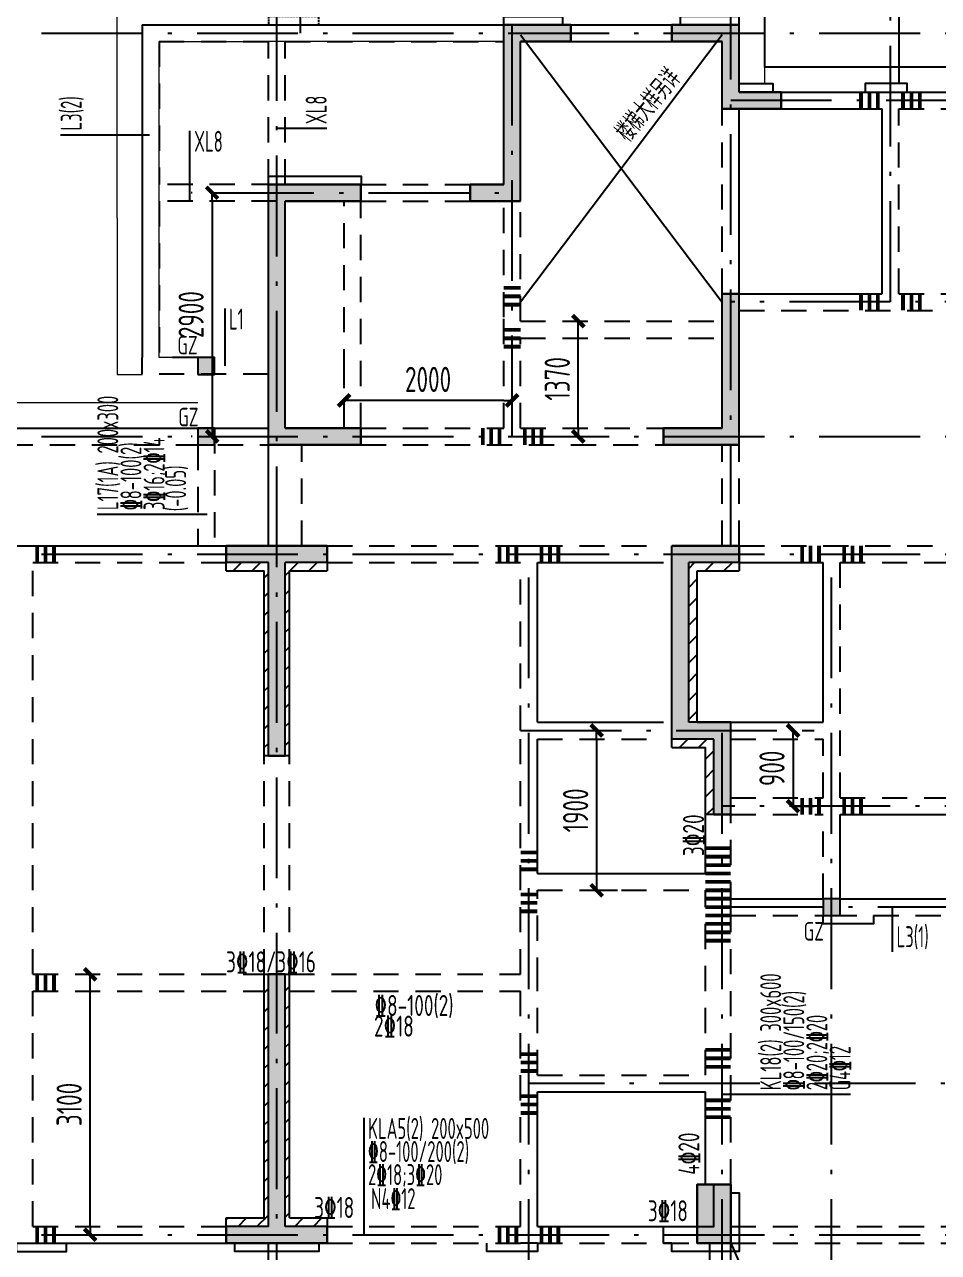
# Model space of a CAD drawing. Extents: x 580289 to 1106878, y -144605 to 78052.
# Drawn here: x 797212 to 808083, y -28484 to -13871 of the extents above; entities that cross this region are included whole.
import ezdxf

# ---------------------------------------------------------------- set-up
doc = ezdxf.new("R2010")
doc.units = 0
doc.header["$LTSCALE"] = 100
for name, pattern in [('2', [18.5, 12, -3, 0.5, -3]), ('3', [5, 3, -2]), ('DASH', [0.35, 0.25, -0.1])]:
    doc.linetypes.add(name, pattern=pattern)
doc.layers.get('0').update_dxf_attribs({"linetype": 'CONTINUOUS'})
doc.layers.get('Defpoints').update_dxf_attribs({"linetype": 'CONTINUOUS'})
for name, color, linetype in [('COLU', 7, 'CONTINUOUS'), ('DIM', 3, 'CONTINUOUS'), ('HATCH', 254, 'CONTINUOUS'), ('k开洞', 255, 'CONTINUOUS'), ('WINDOW', 4, 'CONTINUOUS'), ('xj', 6, 'CONTINUOUS'), ('垂直标注', 2, 'CONTINUOUS'), ('构造柱', 7, 'CONTINUOUS'), ('梁', 4, 'CONTINUOUS'), ('梁原位标注', 7, 'CONTINUOUS'), ('梁虚线', 134, '3'), ('次梁箍筋', 1, 'CONTINUOUS'), ('水平标注', 2, 'CONTINUOUS'), ('网格', 253, '2'), ('零厚板', 7, 'CONTINUOUS')]:
    doc.layers.add(name, color=color, linetype=linetype)
doc.layers.add('建筑看线', color=75, linetype='CONTINUOUS', lineweight=15)
doc.styles.get("Standard").update_dxf_attribs({"font": 'tssdeng.shx', "width": 0.7, "bigfont": 'tssdchn.shx'})
doc.styles.add('TSSD_Dimension', font='Tssdeng.shx', dxfattribs={"width": 0.7, "bigfont": 'tssdchn.shx'})
doc.dimstyles.new('TSSD_100_100$0', dxfattribs={"dimtxt": 300, "dimasz": 100, "dimexe": 250, "dimexo": 250, "dimgap": 100, "dimtad": 1, "dimdec": 0, "dimzin": 0, "dimdsep": 46, "dimtxsty": 'TSSD_Dimension', "dimblk": '_TSDBK', "dimblk1": '_TSDBK', "dimblk2": '_TSDBK', "dimsah": 1, "dimcen": 0, "dimclrt": 7, "dimadec": 0, "dimazin": 0, "dimtfac": 1, "dimtdec": 0, "dimtix": 1, "dimtmove": 2, "dimatfit": 3, "dimldrblk": '_TSDBK', "dimfxl": 1, "dimtolj": 1, "dimtzin": 0, "dimarcsym": 0})

# ---------------------------------------------------------------- blocks, each defined once
blk = doc.blocks.new('_TSDBK')
blk.add_line((-1, 0), (0, 0))
at = {"const_width": 0.5}
blk.add_lwpolyline([(-0.7, -0.7), (0.7, 0.7)], dxfattribs=at)
blk = doc.blocks.new('*D1408')
at = {"layer": 'Defpoints', "color": 0}
for p in [(806269, -22273), (806157, -23173), (806353, -23173)]:
    blk.add_point(p, dxfattribs=at)
at = {"layer": 'DIM', "color": 0, "lineweight": -2}
for p, q in [((806519, -22273), (806603, -22273)), ((806353, -22373), (806353, -23073)), ((806407, -23173), (806603, -23173))]:
    blk.add_line(p, q, dxfattribs=at)
at = {"layer": 'DIM', "color": 0, "lineweight": -2, "xscale": 100, "yscale": 100, "zscale": 100}
for p, rotation in [((806353, -22273), 90), ((806353, -23173), 270)]:
    blk.add_blockref('_TSDBK', p, dxfattribs=dict(at, rotation=rotation))
at = {"layer": 'DIM', "color": 7, "insert": (806103, -22723), "char_height": 300, "attachment_point": 5, "rotation": 90, "style": 'TSSD_Dimension'}
blk.add_mtext('\\A1;900', dxfattribs=at)
blk = doc.blocks.new('*D1409')
at = {"layer": 'Defpoints', "color": 0}
for p in [(799454, -15873), (799443, -18772), (799454, -18772)]:
    blk.add_point(p, dxfattribs=at)
at = {"layer": 'DIM', "color": 0, "lineweight": -2}
for p, q in [((799204, -15873), (799193, -15873)), ((799443, -15973), (799443, -18672)), ((799204, -18772), (799193, -18772))]:
    blk.add_line(p, q, dxfattribs=at)
at = {"layer": 'DIM', "color": 0, "lineweight": -2, "xscale": 100, "yscale": 100, "zscale": 100}
for p, rotation in [((799443, -15873), 90), ((799443, -18772), 270)]:
    blk.add_blockref('_TSDBK', p, dxfattribs=dict(at, rotation=rotation))
at = {"layer": 'DIM', "color": 7, "insert": (799193, -17323), "char_height": 300, "attachment_point": 5, "rotation": 90, "style": 'TSSD_Dimension'}
blk.add_mtext('\\A1;2900', dxfattribs=at)
blk = doc.blocks.new('*D1414')
at = {"layer": 'Defpoints', "color": 0}
for p in [(803799, -17402), (803799, -17402), (803799, -18772)]:
    blk.add_point(p, dxfattribs=at)
at = {"layer": 'DIM', "color": 0, "lineweight": -2}
blk.add_line((803799, -18672), (803799, -17502), dxfattribs=at)
at = {"layer": 'DIM', "color": 0, "lineweight": -2, "xscale": 100, "yscale": 100, "zscale": 100}
for p, rotation in [((803799, -17402), 90), ((803799, -18772), 270)]:
    blk.add_blockref('_TSDBK', p, dxfattribs=dict(at, rotation=rotation))
at = {"layer": 'DIM', "color": 7, "insert": (803549, -18087), "char_height": 300, "attachment_point": 5, "rotation": 90, "style": 'TSSD_Dimension'}
blk.add_mtext('\\A1;1370', dxfattribs=at)
blk = doc.blocks.new('*D1421')
at = {"layer": 'Defpoints', "color": 0}
for p in [(803845, -22273), (803845, -24174), (804017, -24174)]:
    blk.add_point(p, dxfattribs=at)
at = {"layer": 'DIM', "color": 0, "lineweight": -2}
for p, q in [((804095, -22273), (804267, -22273)), ((804017, -22373), (804017, -24074)), ((804095, -24174), (804267, -24174))]:
    blk.add_line(p, q, dxfattribs=at)
at = {"layer": 'DIM', "color": 0, "lineweight": -2, "xscale": 100, "yscale": 100, "zscale": 100}
for p, rotation in [((804017, -22273), 90), ((804017, -24174), 270)]:
    blk.add_blockref('_TSDBK', p, dxfattribs=dict(at, rotation=rotation))
at = {"layer": 'DIM', "color": 7, "insert": (803767, -23223), "char_height": 300, "attachment_point": 5, "rotation": 90, "style": 'TSSD_Dimension'}
blk.add_mtext('\\A1;1900', dxfattribs=at)
blk = doc.blocks.new('*D1422')
at = {"layer": 'Defpoints', "color": 0}
for p in [(797992, -25174), (797992, -25174), (797992, -28273)]:
    blk.add_point(p, dxfattribs=at)
at = {"layer": 'DIM', "color": 0, "lineweight": -2}
blk.add_line((797992, -28173), (797992, -25274), dxfattribs=at)
at = {"layer": 'DIM', "color": 0, "lineweight": -2, "xscale": 100, "yscale": 100, "zscale": 100}
for p, rotation in [((797992, -25174), 90), ((797992, -28273), 270)]:
    blk.add_blockref('_TSDBK', p, dxfattribs=dict(at, rotation=rotation))
at = {"layer": 'DIM', "color": 7, "insert": (797742, -26723), "char_height": 300, "attachment_point": 5, "rotation": 90, "style": 'TSSD_Dimension'}
blk.add_mtext('\\A1;3100', dxfattribs=at)
blk = doc.blocks.new('*D1426')
at = {"layer": 'Defpoints', "color": 0}
for p in [(801012, -18344), (801012, -18447), (803012, -18447)]:
    blk.add_point(p, dxfattribs=at)
at = {"layer": 'DIM', "color": 0, "lineweight": -2}
for p, q in [((801012, -18197), (801012, -18094)), ((803012, -18197), (803012, -18094)), ((802912, -18344), (801112, -18344))]:
    blk.add_line(p, q, dxfattribs=at)
at = {"layer": 'DIM', "color": 0, "lineweight": -2, "xscale": 100, "yscale": 100, "zscale": 100, "rotation": 180}
blk.add_blockref('_TSDBK', (801012, -18344), dxfattribs=at)
at = {"layer": 'DIM', "color": 0, "lineweight": -2, "xscale": 100, "yscale": 100, "zscale": 100}
blk.add_blockref('_TSDBK', (803012, -18344), dxfattribs=at)
at = {"layer": 'DIM', "color": 7, "insert": (802012, -18094), "char_height": 300, "attachment_point": 5, "style": 'TSSD_Dimension'}
blk.add_mtext('\\A1;2000', dxfattribs=at)

msp = doc.modelspace()

# ---------------------------------------------------------------- hatches: boundary and pattern name
at = {"layer": 'COLU'}
h = msp.add_hatch(dxfattribs=at)
h.set_pattern_fill('ANSI31', color=256, scale=50, style=0)
h.set_pattern_definition([(45, (468435.66, 91767.74), (-112.2532, 112.2532), [])])
h.paths.add_polyline_path([(808211.9, -14874), (808211.9, -14974), (809611.9, -14974), (809611.9, -15574), (809711.9, -15574), (809711.9, -14874)])
h.paths.add_polyline_path([(809711.9, -20074), (810311.9, -20074), (810311.9, -19374), (810211.9, -19374), (810211.9, -19974), (809611.9, -19974), (809611.9, -22974), (809011.9, -22974), (809011.9, -23074), (809711.9, -23074)])
h.paths.add_polyline_path([(805111.9, -22174), (805211.9, -22174), (805211.9, -20374), (805711.9, -20374), (805711.9, -20274), (805111.9, -20274)])
h.paths.add_polyline_path([(805311.9, -22474), (805311.9, -23274), (805411.9, -23274), (805411.9, -22374), (804911.9, -22374), (804911.9, -22474)])
h.paths.add_polyline_path([(809911.9, -28374), (809911.9, -27774), (809311.9, -27774), (809311.9, -28374)])
h.paths.add_polyline_path([(809311.9, -34374), (809311.9, -34974), (809911.9, -34974), (809911.9, -34374)])
h.paths.add_polyline_path([(805211.9, -34974), (805811.9, -34974), (805811.9, -34374), (805211.9, -34374)])
h.paths.add_polyline_path([(800111.9, -34374), (800111.9, -34974), (800711.9, -34974), (800711.9, -34374)])
h.paths.add_polyline_path([(800111.9, -25174), (800061.9, -25174), (800061.9, -28074), (799611.3, -28074), (799611.3, -28174), (800111.9, -28174)])
h.paths.add_polyline_path([(800361.9, -28074), (800361.9, -25174), (800311.9, -25174), (800311.9, -28174), (800811.9, -28174), (800811.9, -28074)])
h.paths.add_polyline_path([(795561.9, -28074), (795561.9, -25174), (795511.9, -25174), (795511.9, -28174), (795911.9, -28174), (795911.9, -28074)])
h.paths.add_polyline_path([(794911.9, -28074), (794911.9, -28174), (795311.9, -28174), (795311.9, -25174), (795261.9, -25174), (795261.9, -28074)])
h.paths.add_polyline_path([(790511.9, -25174), (790461.9, -25174), (790461.9, -28074), (790011.9, -28074), (790011.9, -28174), (790511.9, -28174)])
h.paths.add_polyline_path([(791211.9, -28174), (791211.9, -28074), (790761.9, -28074), (790761.9, -25174), (790711.9, -25174), (790711.9, -28174)])
h.paths.add_polyline_path([(786311.9, -28174), (786311.9, -28074), (785961.9, -28074), (785961.9, -25174), (785911.9, -25174), (785911.9, -28174)])
h.paths.add_polyline_path([(785711.9, -28174), (785711.9, -25174), (785661.9, -25174), (785661.9, -28074), (785311.9, -28074), (785311.9, -28174)])
h.paths.add_polyline_path([(780411.9, -28074), (780411.9, -28174), (780911.9, -28174), (780911.9, -25174), (780861.9, -25174), (780861.9, -28074)])
h.paths.add_polyline_path([(781161.9, -28074), (781161.9, -25174), (781111.9, -25174), (781111.9, -28174), (781611.9, -28174), (781611.9, -28074)])
h.paths.add_polyline_path([(776111.9, -28174), (776111.9, -25174), (776061.9, -25174), (776061.9, -28074), (775711.9, -28074), (775711.9, -28174)])
h.paths.add_polyline_path([(776361.9, -28074), (776361.9, -25174), (776311.9, -25174), (776311.9, -28174), (776711.9, -28174), (776711.9, -28074)])
h.paths.add_polyline_path([(771311.9, -28174), (771311.9, -25174), (771261.9, -25174), (771261.9, -28074), (770811.9, -28074), (770811.9, -28174)])
h.paths.add_polyline_path([(772011.9, -28174), (772011.9, -28074), (771561.9, -28074), (771561.9, -25174), (771511.9, -25174), (771511.9, -28174)])
h.paths.add_polyline_path([(770811.9, -20274), (770811.9, -20374), (771261.9, -20374), (771261.9, -22474), (771311.9, -22474), (771311.9, -20274)])
h.paths.add_polyline_path([(771511.9, -20274), (771511.9, -22474), (771561.9, -22474), (771561.9, -20374), (772011.9, -20374), (772011.9, -20274)])
h.paths.add_polyline_path([(775611.9, -20274), (775611.9, -20374), (776061.9, -20374), (776061.9, -22574), (776111.9, -22574), (776111.9, -20274)])
h.paths.add_polyline_path([(776811.9, -20374), (776811.9, -20274), (776311.9, -20274), (776311.9, -22574), (776361.9, -22574), (776361.9, -20374)])
h.paths.add_polyline_path([(781611.9, -20374), (781611.9, -20274), (781111.9, -20274), (781111.9, -22474), (781161.9, -22474), (781161.9, -20374)])
h.paths.add_polyline_path([(780411.9, -20274), (780411.9, -20374), (780861.9, -20374), (780861.9, -22474), (780911.9, -22474), (780911.9, -20274)])
h.paths.add_polyline_path([(784461.9, -20274), (784361.9, -20274), (784361.9, -20374), (785661.9, -20374), (785661.9, -22574), (785711.9, -22574), (785711.9, -20274)])
h.paths.add_polyline_path([(785911.9, -20274), (785911.9, -22574), (785961.9, -22574), (785961.9, -20374), (787261.9, -20374), (787261.9, -20274)])
h.paths.add_polyline_path([(791211.9, -20374), (791211.9, -20274), (790711.9, -20274), (790711.9, -22474), (790761.9, -22474), (790761.9, -20374)])
h.paths.add_polyline_path([(790511.9, -20274), (790011.9, -20274), (790011.9, -20374), (790461.9, -20374), (790461.9, -22474), (790511.9, -22474)])
h.paths.add_polyline_path([(796011.9, -20374), (796011.9, -20274), (795511.9, -20274), (795511.9, -22574), (795561.9, -22574), (795561.9, -20374)])
h.paths.add_polyline_path([(794811.9, -20274), (794811.9, -20374), (795261.9, -20374), (795261.9, -22574), (795311.9, -22574), (795311.9, -20274)])
h.paths.add_polyline_path([(800311.9, -22474), (800361.9, -22474), (800361.9, -20374), (800811.9, -20374), (800811.9, -20274), (800311.9, -20274)])
h.paths.add_polyline_path([(799611.9, -20274), (799611.9, -20374), (800061.9, -20374), (800061.9, -22474), (800111.9, -22474), (800111.9, -20274)])
h.paths.add_polyline_path([(761911.9, -14874), (761911.9, -15574), (762011.9, -15574), (762011.9, -14974), (763411.9, -14974), (763411.9, -14874)])
h.paths.add_polyline_path([(761411.9, -19974), (761411.9, -19374), (761311.9, -19374), (761311.9, -20074), (761911.9, -20074), (761911.9, -23074), (762611.9, -23074), (762611.9, -22974), (762011.9, -22974), (762011.9, -19974)])
h.paths.add_polyline_path([(766411.9, -22174), (766511.9, -22174), (766511.9, -20274), (765911.9, -20274), (765911.9, -20374), (766411.9, -20374)])
h.paths.add_polyline_path([(766211.9, -22374), (766211.9, -23274), (766311.9, -23274), (766311.9, -22474), (766711.9, -22474), (766711.9, -22374)])
at = {"layer": 'HATCH'}
h = msp.add_hatch(color=256, dxfattribs=at)
h.paths.add_polyline_path([(766411.9, -28374), (766411.9, -27674), (766011.9, -27674), (766011.9, -28374)])
h.paths.add_polyline_path([(761911.9, -17274), (761911.9, -16824), (761111.9, -16824), (761111.9, -17274)])
h.paths.add_polyline_path([(805211.9, -28374), (805211.9, -27674), (805611.9, -27674), (805611.9, -28374)])
h.paths.add_polyline_path([(809711.9, -17274), (809711.9, -16824), (810511.9, -16824), (810511.9, -17274)])
h.paths.add_polyline_path([(784361.9, -20074), (784361.9, -20274), (784461.9, -20274), (785711.9, -20274), (785711.9, -22574), (785911.9, -22574), (785911.9, -20274), (787261.9, -20274), (787261.9, -20074)])
h.paths.add_polyline_path([(765411.9, -14874), (765411.9, -14674), (765911.9, -14674), (765911.9, -13874), (766711.9, -13874), (766711.9, -14074), (766111.9, -14074), (766111.9, -14874)])
h.paths.add_polyline_path([(767911.9, -14074), (767911.9, -13874), (768711.9, -13874), (768711.9, -15774), (769111.9, -15774), (769111.9, -15974), (768511.9, -15974), (768511.9, -14074)])
h.paths.add_polyline_path([(761911.9, -15574), (761711.9, -15574), (761711.9, -14674), (763411.9, -14674), (763411.9, -14874), (761911.9, -14874)])
h.paths.add_polyline_path([(766211.9, -23274), (766011.9, -23274), (766011.9, -22174), (766511.9, -22174), (766511.9, -20274), (765912.6, -20274), (765912.6, -20074), (766711.9, -20074), (766711.9, -22374), (766211.9, -22374)])
h.paths.add_polyline_path([(761711.9, -23274), (761711.9, -20274), (761111.9, -20274), (761111.9, -19374), (761311.9, -19374), (761311.9, -20074), (761911.9, -20074), (761911.9, -23074), (762611.9, -23074), (762611.9, -23274)])
h.paths.add_polyline_path([(765911.9, -17074), (766111.9, -17074), (766111.9, -18674), (766811.9, -18674), (766811.9, -18874), (765911.9, -18874)])
h.paths.add_polyline_path([(771311.9, -18674), (771311.9, -15974), (770411.9, -15974), (770411.9, -15774), (771511.9, -15774), (771511.9, -18874), (770411.9, -18874), (770411.9, -18674)])
h.paths.add_polyline_path([(771511.9, -22574), (771311.9, -22574), (771311.9, -20274), (770811.9, -20274), (770811.9, -20074), (771511.9, -20074), (772011.9, -20074), (772011.9, -20274), (771511.9, -20274)])
h.paths.add_polyline_path([(775611.9, -20274), (775611.9, -20074), (776311.9, -20074), (776811.9, -20074), (776811.9, -20274), (776311.9, -20274), (776311.9, -22574), (776111.9, -22574), (776111.9, -20274)])
h.paths.add_polyline_path([(775711.9, -28374), (775711.9, -28174), (776111.9, -28174), (776111.9, -25174), (776311.9, -25174), (776311.9, -28174), (776711.9, -28174), (776711.9, -28374), (776111.9, -28374)])
h.paths.add_polyline_path([(806211.9, -14874), (806211.9, -14674), (805711.9, -14674), (805711.9, -13874), (804911.9, -13874), (804911.9, -14074), (805511.9, -14074), (805511.9, -14874)])
h.paths.add_polyline_path([(803711.9, -14074), (803711.9, -13874), (802911.9, -13874), (802911.9, -15774), (802511.9, -15774), (802511.9, -15974), (803111.9, -15974), (803111.9, -14074)])
h.paths.add_polyline_path([(805411.9, -23274), (805611.9, -23274), (805611.9, -22174), (805111.9, -22174), (805111.9, -20274), (805711.2, -20274), (805711.2, -20074), (804911.9, -20074), (804911.9, -22374), (805411.9, -22374)])
h.paths.add_polyline_path([(805711.9, -17074), (805511.9, -17074), (805511.9, -18674), (804811.9, -18674), (804811.9, -18874), (805711.9, -18874)])
h.paths.add_polyline_path([(809711.9, -15574), (809911.9, -15574), (809911.9, -14674), (808211.9, -14674), (808211.9, -14874), (809711.9, -14874)])
h.paths.add_polyline_path([(809911.9, -23274), (809911.9, -20274), (810511.9, -20274), (810511.9, -19374), (810311.9, -19374), (810311.9, -20074), (809711.9, -20074), (809711.9, -23074), (809011.9, -23074), (809011.9, -23274)])
h.paths.add_polyline_path([(800111.9, -22574), (800311.9, -22574), (800311.9, -20274), (800811.9, -20274), (800811.9, -20074), (800111.9, -20074), (799611.9, -20074), (799611.9, -20274), (800111.9, -20274)])
h.paths.add_polyline_path([(800311.9, -18674), (800311.9, -15974), (801211.9, -15974), (801211.9, -15774), (800111.9, -15774), (800111.9, -18874), (801211.9, -18874), (801211.9, -18674)])
h.paths.add_polyline_path([(790511.9, -22574), (790711.9, -22574), (790711.9, -20274), (791211.9, -20274), (791211.9, -20074), (790511.9, -20074), (790011.9, -20074), (790011.9, -20274), (790511.9, -20274)])
h.paths.add_polyline_path([(787161.9, -20074), (785711.9, -20074), (784461.9, -20074), (785911.9, -20074)], flags=0)
h.paths.add_polyline_path([(785711.9, -22574), (785911.9, -22574)], flags=17)
h.paths.add_polyline_path([(784461.9, -20274), (785711.9, -20274)], flags=0)
h.paths.add_polyline_path([(785711.9, -22574), (785711.9, -20274)], flags=17)
h.paths.add_polyline_path([(785911.9, -22574), (785911.9, -20274)], flags=17)
h.paths.add_polyline_path([(787161.9, -20274), (785911.9, -20274)], flags=0)
h.paths.add_polyline_path([(796011.9, -20274), (796011.9, -20074), (795311.9, -20074), (794811.9, -20074), (794811.9, -20274), (795311.9, -20274), (795311.9, -22574), (795511.9, -22574), (795511.9, -20274)])
h.paths.add_polyline_path([(781111.9, -22574), (780911.9, -22574), (780911.9, -20274), (780411.9, -20274), (780411.9, -20074), (781111.9, -20074), (781611.9, -20074), (781611.9, -20274), (781111.9, -20274)])
h.paths.add_polyline_path([(795911.9, -28374), (795911.9, -28174), (795511.9, -28174), (795511.9, -25174), (795311.9, -25174), (795311.9, -28174), (794911.9, -28174), (794911.9, -28374), (795511.9, -28374)])
edge = h.paths.add_edge_path(flags=16)
edge.add_line((787261.9, -20274), (787261.9, -20074))
edge.add_line((784361.9, -20074), (784361.9, -20274))
for points in [[(799471.9, -17834.2), (799271.9, -17834.2), (799271.9, -18034.2), (799471.9, -18034.2)], [(799471.9, -18674), (799271.9, -18674), (799271.9, -18874), (799471.9, -18874)], [(806911.9, -24274), (806711.9, -24274), (806711.9, -24474), (806911.9, -24474)]]:
    msp.add_hatch(color=256, dxfattribs=at).paths.add_polyline_path(points)
h = msp.add_hatch(color=256, dxfattribs=at)
h.paths.add_polyline_path([(771511.9, -25174), (771311.9, -25174), (771311.9, -28174), (770811.9, -28174), (770811.9, -28374), (771311.9, -28374), (772011.9, -28374), (772011.9, -28174), (771511.9, -28174)])
h.paths.add_polyline_path([(781111.9, -25174), (780911.9, -25174), (780911.9, -28174), (780411.9, -28174), (780411.9, -28374), (780911.9, -28374), (781611.9, -28374), (781611.9, -28174), (781111.9, -28174)])
h.paths.add_polyline_path([(790511.9, -28174), (790011.9, -28174), (790011.9, -28374), (790711.9, -28374), (791211.9, -28374), (791211.9, -28174), (790711.9, -28174), (790711.9, -25174), (790511.9, -25174)])
h.paths.add_polyline_path([(800311.9, -25174), (800111.9, -25174), (800111.9, -28174), (799611.9, -28174), (799611.9, -28374), (800311.9, -28374), (800811.9, -28374), (800811.9, -28174), (800311.9, -28174)])

# ---------------------------------------------------------------- linework, layer by layer
at = {"layer": 'COLU'}
for points in [[(802911.9, -15774), (802911.9, -13874)], [(802911.9, -13874), (803711.9, -13874)], [(802911.9, -15774), (802911.9, -13874)], [(802911.9, -13874), (803711.9, -13874)], [(802911.9, -15774), (802911.9, -13874)], [(803711.9, -13874), (802911.9, -13874)], [(803711.9, -13874), (803711.9, -14074)], [(803711.9, -13874), (803711.9, -14074)], [(803711.9, -14074), (803711.9, -13874)], [(804911.9, -13874), (805711.9, -13874)], [(804911.9, -14074), (804911.9, -13874)], [(804911.9, -13874), (805711.9, -13874)], [(804911.9, -14074), (804911.9, -13874)], [(805711.9, -13874), (804911.9, -13874)], [(804911.9, -13874), (804911.9, -14074)], [(805711.9, -14674), (805711.9, -13874)], [(805711.9, -14674), (805711.9, -13874)], [(805711.9, -14674), (805711.9, -13874)], [(803111.9, -15974), (803111.9, -14074)], [(803111.9, -14074), (803711.9, -14074)], [(803111.9, -15974), (803111.9, -14074)], [(803111.9, -14074), (803711.9, -14074)], [(803111.9, -15974), (803111.9, -14074)], [(803711.9, -14074), (803111.9, -14074)], [(804911.9, -14074), (805511.9, -14074)], [(804911.9, -14074), (805511.9, -14074)], [(805511.9, -14074), (804911.9, -14074)], [(805511.9, -14874), (805511.9, -14074)], [(805511.9, -14874), (805511.9, -14074)], [(805511.9, -14874), (805511.9, -14074)], [(805711.9, -14674), (806211.9, -14674)], [(805711.9, -14674), (806211.9, -14674)], [(806211.9, -14674), (805711.9, -14674)], [(806211.9, -14674), (806211.9, -14874)], [(806211.9, -14674), (806211.9, -14874)], [(806211.9, -14874), (806211.9, -14674)], [(805511.9, -14874), (806211.9, -14874)], [(805511.9, -14874), (806211.9, -14874)], [(806211.9, -14874), (805511.9, -14874)], [(800111.9, -15774), (801211.9, -15774)], [(800111.9, -18874), (800111.9, -15774)], [(800111.9, -15774), (801211.9, -15774)], [(800111.9, -18874), (800111.9, -15774)], [(801211.9, -15774), (800111.9, -15774)], [(800111.9, -18874), (800111.9, -15774)], [(801211.9, -15774), (801211.9, -15974)], [(801211.9, -15774), (801211.9, -15974)], [(801211.9, -15974), (801211.9, -15774)], [(802511.9, -15774), (802911.9, -15774)], [(802511.9, -15974), (802511.9, -15774)], [(802511.9, -15774), (802911.9, -15774)], [(802511.9, -15974), (802511.9, -15774)], [(802911.9, -15774), (802511.9, -15774)], [(802511.9, -15774), (802511.9, -15974)], [(800311.9, -15974), (801211.9, -15974)], [(800311.9, -18674), (800311.9, -15974)], [(800311.9, -15974), (801211.9, -15974)], [(800311.9, -18674), (800311.9, -15974)], [(801211.9, -15974), (800311.9, -15974)], [(800311.9, -18674), (800311.9, -15974)], [(802511.9, -15974), (803111.9, -15974)], [(802511.9, -15974), (803111.9, -15974)], [(803111.9, -15974), (802511.9, -15974)], [(805511.9, -18674), (805511.9, -17074)], [(805511.9, -17074), (805711.9, -17074)], [(805511.9, -18674), (805511.9, -17074)], [(805511.9, -17074), (805711.9, -17074)], [(805511.9, -18674), (805511.9, -17074)], [(805711.9, -17074), (805511.9, -17074)], [(805711.9, -18874), (805711.9, -17074)], [(805711.9, -18874), (805711.9, -17074)], [(805711.9, -18874), (805711.9, -17074)], [(800311.9, -18674), (801211.9, -18674)], [(800311.9, -18674), (801211.9, -18674)], [(801211.9, -18674), (800311.9, -18674)], [(801211.9, -18674), (801211.9, -18874)], [(801211.9, -18674), (801211.9, -18874)], [(801211.9, -18874), (801211.9, -18674)], [(804811.9, -18674), (805511.9, -18674)], [(804811.9, -18874), (804811.9, -18674)], [(804811.9, -18674), (805511.9, -18674)], [(804811.9, -18874), (804811.9, -18674)], [(805511.9, -18674), (804811.9, -18674)], [(804811.9, -18674), (804811.9, -18874)], [(800111.9, -18874), (801211.9, -18874)], [(800111.9, -18874), (801211.9, -18874)], [(801211.9, -18874), (800111.9, -18874)], [(804811.9, -18874), (805711.9, -18874)], [(804811.9, -18874), (805711.9, -18874)], [(805711.9, -18874), (804811.9, -18874)], [(799611.9, -20074), (800361.9, -20074)], [(799611.9, -20374), (799611.9, -20074)], [(799611.9, -20074), (800361.9, -20074)], [(799611.9, -20374), (799611.9, -20074)], [(800111.9, -20074), (799611.9, -20074)], [(799611.9, -20074), (799611.9, -20274)], [(800811.9, -20074), (800111.9, -20074)], [(800361.9, -20074), (800811.9, -20074)], [(800361.9, -20074), (800811.9, -20074)], [(800811.9, -20074), (800811.9, -20374)], [(800811.9, -20074), (800811.9, -20374)], [(800811.9, -20274), (800811.9, -20074)], [(804911.9, -22474), (804911.9, -20074)], [(804911.9, -20074), (805711.9, -20074)], [(804911.9, -22474), (804911.9, -20074)], [(804911.9, -20074), (805711.9, -20074)], [(804911.9, -22374), (804911.9, -20074)], [(805711.2, -20074), (804911.9, -20074)], [(805711.2, -20274), (805711.2, -20074)], [(805711.9, -20074), (805711.9, -20374)], [(805711.9, -20074), (805711.9, -20374)], [(800111.9, -20274), (799611.9, -20274)], [(800111.9, -22574), (800111.9, -20274)], [(800811.9, -20274), (800311.9, -20274)], [(800311.9, -22574), (800311.9, -20274)], [(805111.9, -22174), (805111.9, -20274)], [(805711.2, -20274), (805111.9, -20274)], [(799611.9, -20374), (800061.9, -20374)], [(799611.9, -20374), (800061.9, -20374)], [(800061.9, -22574), (800061.9, -20374)], [(800061.9, -22574), (800061.9, -20374)], [(800361.9, -20374), (800811.9, -20374)], [(800361.9, -22574), (800361.9, -20374)], [(800361.9, -20374), (800811.9, -20374)], [(800361.9, -22574), (800361.9, -20374)], [(805211.9, -22174), (805211.9, -20374)], [(805211.9, -20374), (805711.9, -20374)], [(805211.9, -22174), (805211.9, -20374)], [(805211.9, -20374), (805711.9, -20374)], [(805611.9, -22174), (805111.9, -22174)], [(805211.9, -22174), (805611.9, -22174)], [(805211.9, -22174), (805611.9, -22174)], [(805611.9, -23274), (805611.9, -22174)], [(805611.9, -23274), (805611.9, -22174)], [(805611.9, -23274), (805611.9, -22174)], [(805411.9, -22374), (804911.9, -22374)], [(804911.9, -22474), (805311.9, -22474)], [(804911.9, -22474), (805311.9, -22474)], [(805311.9, -23274), (805311.9, -22474)], [(805311.9, -23274), (805311.9, -22474)], [(805411.9, -23274), (805411.9, -22374)], [(800361.9, -22574), (800061.9, -22574)], [(800361.9, -22574), (800061.9, -22574)], [(800111.9, -22574), (800311.9, -22574)], [(805611.9, -23274), (805311.9, -23274)], [(805611.9, -23274), (805311.9, -23274)], [(805411.9, -23274), (805611.9, -23274)], [(800061.9, -28074), (800061.9, -25174)], [(800061.9, -25174), (800361.9, -25174)], [(800061.9, -28074), (800061.9, -25174)], [(800061.9, -25174), (800361.9, -25174)], [(800111.9, -28174), (800111.9, -25174)], [(800311.9, -25174), (800111.9, -25174)], [(800311.9, -28174), (800311.9, -25174)], [(800361.9, -28074), (800361.9, -25174)], [(800361.9, -28074), (800361.9, -25174)], [(799611.3, -28074), (800061.9, -28074)], [(799611.3, -28374), (799611.3, -28074)], [(799611.3, -28074), (800061.9, -28074)], [(799611.3, -28374), (799611.3, -28074)], [(800111.9, -28174), (799611.9, -28174)], [(799611.9, -28174), (799611.9, -28374)], [(800811.9, -28174), (800311.9, -28174)], [(800361.9, -28074), (800811.9, -28074)], [(800361.9, -28074), (800811.9, -28074)], [(800811.9, -28074), (800811.9, -28374)], [(800811.9, -28074), (800811.9, -28374)], [(800811.9, -28374), (800811.9, -28174)], [(799611.3, -28374), (800061.9, -28374)], [(799611.3, -28374), (800061.9, -28374)], [(800311.9, -28374), (799611.9, -28374)], [(800061.9, -28374), (800811.9, -28374)], [(800061.9, -28374), (800811.9, -28374)], [(800811.9, -28374), (800311.9, -28374)]]:
    msp.add_lwpolyline(points, dxfattribs=at)
for points in [[(805611.9, -28374), (805611.9, -27674), (805211.9, -27674), (805211.9, -28374)], [(805611.9, -28374), (805611.9, -27674), (805211.9, -27674), (805211.9, -28374)], [(805211.9, -28374), (805211.9, -27674), (805611.9, -27674), (805611.9, -28374)]]:
    msp.add_lwpolyline(points, close=True, dxfattribs=at)
at = {"layer": 'WINDOW'}
msp.add_lwpolyline([(805712, -13775.4), (805711.9, -12975.3), (807611.9, -12975.3), (807611.9, -14574)], dxfattribs=at)
at = {"layer": 'xj'}
msp.add_line((795861.9, -18674), (800111.9, -18674), dxfattribs=at)
for points in [[(805712, -13775.4), (805711.9, -12975.3), (807611.9, -12975.3), (807611.9, -14574)], [(803211.9, -13574), (806012, -13574), (806012, -14374), (810811.9, -14374), (810811.9, -15374), (810811.9, -15374), (810811.9, -21973.9), (810211.9, -21973.9), (810211.9, -35274), (799811.9, -35274), (799811.9, -30324), (799811.9, -28674), (795811.9, -28674)], [(802911.9, -13874), (802911.9, -13774), (803611.9, -13774), (803611.9, -13874)], [(805711.9, -13874), (805711.9, -13774), (805011.9, -13774), (805011.9, -13874)], [(805711.9, -14674), (805711.9, -14574), (806114, -14574), (806114, -14674)], [(807711.9, -14674), (807711.9, -14574), (807209.8, -14574), (807209.8, -14674)], [(800111.9, -15774), (800111.9, -15674), (801214, -15674), (801214, -15774)], [(807311.9, -24474), (807311.9, -24574), (806711.9, -24574), (806711.9, -24474)], [(797111.9, -28374), (797111.9, -28474), (797711.9, -28474), (797711.9, -28474), (797711.9, -28374)], [(800761.9, -28374), (800711.9, -28374), (800711.9, -28474), (799711.9, -28474), (799711.9, -28374), (799611.9, -28374)], [(803311.9, -28374), (803311.9, -28474), (802711.9, -28474), (802711.9, -28474), (802711.9, -28374)]]:
    msp.add_lwpolyline(points, dxfattribs=at)
at = {"layer": 'xj', "linetype": 'DASH'}
msp.add_lwpolyline([(800712.1, -13874), (800712.1, -13774), (800112.1, -13774), (800112.1, -13874)], dxfattribs=at)
at = {"layer": 'xj'}
msp.add_lwpolyline([(805411.9, -27674), (805611.9, -27674), (805611.9, -27774), (805711.9, -27774), (805711.9, -28474), (804911.9, -28474), (804911.9, -28374), (804811.9, -28374), (804811.9, -28174), (805411.9, -28174)], close=True, dxfattribs=at)
at = {"layer": '垂直标注'}
for p, q in [((797641.2, -15182), (798696.9, -15182)), ((800805.9, -15106.6), (800219.6, -15106.6)), ((798077.4, -19699.1), (799382.8, -19699.1)), ((807037.3, -26603.3), (805511.9, -26603.3))]:
    msp.add_line(p, q, dxfattribs=at)
at = {"layer": '建筑看线'}
for p, q in [((798811.9, -17834.2), (798811.9, -14074.3)), ((798811.9, -14074.3), (800111.9, -14074.3)), ((799271.9, -17834.2), (798811.9, -17834.2)), ((798311.9, -18034.2), (798611.9, -18034.2))]:
    msp.add_line(p, q, dxfattribs=at)
for points in [[(798311.9, -16174), (798311.9, -16174), (798312.8, -13574)], [(803211.9, -13574), (806012, -13574), (806012, -14374)], [(803211.9, -13574), (806012, -13574), (806012, -14313.8)], [(802911.9, -14074), (800311.9, -14074), (800111.9, -14074.3)], [(806012, -14374), (806012, -14574)], [(799271.9, -18374), (791461.7, -18374), (791461.7, -16175)], [(798311.9, -16174), (798311.9, -16174), (798311.9, -18034.2)]]:
    msp.add_lwpolyline(points, dxfattribs=at)
at = {"layer": '构造柱'}
for points in [[(799271.9, -18034.2), (799471.9, -18034.2), (799471.9, -17834.2), (799271.9, -17834.2)], [(799271.9, -18874), (799471.9, -18874), (799471.9, -18674), (799271.9, -18674)], [(806711.9, -24474), (806911.9, -24474), (806911.9, -24274), (806711.9, -24274)]]:
    msp.add_lwpolyline(points, close=True, dxfattribs=at)
at = {"layer": '梁'}
for p, q in [((798611.9, -13874), (802911.9, -13874)), ((798611.9, -13874), (798611.9, -17834.2)), ((803711.9, -13874), (804911.9, -13874)), ((803711.9, -14074), (803711.9, -13874)), ((804911.9, -13874), (804911.9, -14074)), ((803711.9, -14074), (804911.9, -14074)), ((806211.9, -14674), (808211.9, -14674)), ((805711.9, -17074), (805711.9, -14874)), ((806211.9, -14874), (807411.9, -14874)), ((807411.9, -17074), (807411.9, -14874)), ((802511.9, -15774), (802511.9, -15974)), ((805711.9, -17074), (807411.9, -17074)), ((798611.9, -18033), (798611.9, -17834.2)), ((795411.9, -18674), (800111.9, -18674)), ((800111.9, -20074), (800111.9, -18874)), ((796011.9, -20074), (797211.9, -20074)), ((797211.9, -20074), (799611.9, -20074)), ((803111.9, -20074), (803311.9, -20074)), ((803311.9, -22174), (803311.9, -20274)), ((803311.9, -20274), (804811.9, -20274)), ((805711.9, -20274), (806711.9, -20274)), ((806711.9, -22174), (806711.9, -20274)), ((803311.9, -22174), (804811.9, -22174)), ((805611.9, -22174), (806711.9, -22174)), ((803311.9, -23974), (803311.9, -22374)), ((805311.9, -23974), (805311.9, -23274)), ((806911.9, -23274), (809011.9, -23274)), ((806911.9, -24274), (806911.9, -23274)), ((803311.9, -23974), (805311.9, -23974)), ((805611.9, -24274), (806711.9, -24274)), ((806911.9, -24274), (809711.9, -24274)), ((803311.9, -26574), (805311.9, -26574)), ((803311.9, -28174), (803311.9, -26574)), ((805311.9, -27674), (805311.9, -26574)), ((803311.9, -28174), (805211.9, -28174)), ((795911.9, -28374), (799611.3, -28374)), ((800111.9, -34374), (800111.9, -28374)), ((803311.9, -28374), (803111.9, -28374)), ((805361.9, -34374), (805361.9, -28374)), ((805611.9, -34374), (805611.9, -28374))]:
    msp.add_line(p, q, dxfattribs=at)
at = {"layer": '梁原位标注'}
msp.add_line((805611.9, -28374), (805744.6, -28674), dxfattribs=at)
at = {"layer": '梁虚线'}
for p, q in [((798811.9, -14074), (800111.9, -14074)), ((798811.9, -14074), (798811.9, -15772.7)), ((800111.9, -15774), (800111.9, -14074)), ((800311.9, -15774), (800311.9, -14074)), ((800311.9, -14074), (802911.9, -14074)), ((805511.9, -17074), (805511.9, -14874)), ((807611.9, -17074), (807611.9, -14874)), ((807611.9, -14874), (808211.9, -14874)), ((800211.9, -15772.7), (798811.9, -15772.7)), ((801211.9, -15774), (802511.9, -15774)), ((798811.9, -15872.7), (798811.9, -15872.7)), ((800211.9, -15972.7), (798811.9, -15972.7)), ((798811.9, -15972.7), (798811.9, -17834.2)), ((801011.9, -18033), (801011.9, -15974)), ((801211.9, -18674), (801211.9, -15974)), ((801211.9, -15974), (802511.9, -15974)), ((802911.9, -17354), (802911.9, -15974)), ((803111.9, -17402.5), (803111.9, -15974)), ((807611.9, -17074), (809711.9, -17074)), ((802911.9, -18674), (802911.9, -17354)), ((805711.9, -17274), (809711.9, -17274)), ((803110.3, -17402.5), (805510.3, -17402.5)), ((803110.3, -17602.5), (805510.3, -17602.5)), ((803111.9, -18674), (803111.9, -17602.5)), ((799271.9, -17834.2), (798811.9, -17834.2)), ((800111.9, -17834.2), (800111.9, -17834.2)), ((800111.9, -18033), (798611.9, -18033)), ((801011.9, -18674), (801011.9, -18033)), ((799471.9, -18674.2), (799471.9, -20074)), ((801211.9, -18674), (802911.9, -18674)), ((803111.9, -18674), (804811.9, -18674)), ((795511.9, -18874), (800111.9, -18874)), ((799271.9, -18874), (799271.9, -20074)), ((800511.9, -20074), (800511.9, -18874)), ((801211.9, -18874), (804811.9, -18874)), ((805511.9, -20074), (805511.9, -18874)), ((805711.9, -20074), (805711.9, -18874)), ((800811.9, -20074), (803111.9, -20074)), ((803311.9, -20074), (804811.9, -20074)), ((805711.9, -20074), (809611.9, -20074)), ((797311.9, -25174), (797311.9, -20274)), ((797311.9, -20274), (799611.9, -20274)), ((800811.9, -20274), (803111.9, -20274)), ((803111.9, -22274), (803111.9, -20274)), ((806911.9, -23074), (806911.9, -20274)), ((806911.9, -20274), (809611.9, -20274)), ((803111.9, -25174), (803111.9, -22274)), ((803311.9, -22374), (804811.9, -22374)), ((805611.9, -22374), (806711.9, -22374)), ((806711.9, -23074), (806711.9, -22374)), ((800061.9, -25174), (800061.9, -22574)), ((800361.9, -25174), (800361.9, -22574)), ((805611.9, -23074), (806711.9, -23074)), ((806911.9, -23074), (809011.9, -23074)), ((805611.9, -23274), (806711.9, -23274)), ((805611.9, -24374), (805611.9, -23274)), ((806711.9, -24274), (806711.9, -23274)), ((803311.9, -24174), (805311.9, -24174)), ((803311.9, -25274), (803311.9, -24174)), ((805311.9, -24374), (805311.9, -24174)), ((805311.9, -26374), (805311.9, -24374)), ((805611.9, -27674), (805611.9, -24374)), ((805611.9, -24474), (806811.9, -24474)), ((806811.9, -24474), (809711.9, -24474)), ((797311.9, -25174), (800061.9, -25174)), ((800361.9, -25174), (803111.9, -25174)), ((803311.9, -26374), (803311.9, -25274)), ((797311.9, -25374), (800061.9, -25374)), ((797311.9, -28174), (797311.9, -25374)), ((800361.9, -25374), (803111.9, -25374)), ((803111.9, -28174), (803111.9, -25374)), ((803311.9, -26374), (805311.9, -26374)), ((797311.9, -28174), (799611.3, -28174)), ((800811.9, -28174), (803111.9, -28174)), ((805611.9, -28174), (809311.9, -28174)), ((800361.9, -34374), (800361.9, -28374)), ((800811.9, -28374), (803111.9, -28374)), ((803311.9, -28374), (805211.9, -28374)), ((805611.9, -28374), (809311.9, -28374))]:
    msp.add_line(p, q, dxfattribs=at)
at = {"layer": '次梁箍筋', "const_width": 44.9}
for points in [[(807161.9, -14674), (807161.9, -14874)], [(807261.9, -14674), (807261.9, -14874)], [(807361.9, -14674), (807361.9, -14874)], [(807661.9, -14674), (807661.9, -14874)], [(807761.9, -14674), (807761.9, -14874)], [(807861.9, -14674), (807861.9, -14874)], [(802911.9, -17005), (803111.9, -17005)], [(802911.9, -17105), (803111.9, -17105)], [(807161.9, -17074), (807161.9, -17274)], [(807261.9, -17074), (807261.9, -17274)], [(807361.9, -17074), (807361.9, -17274)], [(807661.9, -17074), (807661.9, -17274)], [(807761.9, -17074), (807761.9, -17274)], [(807861.9, -17074), (807861.9, -17274)], [(802911.9, -17205), (803111.9, -17205)], [(802911.9, -17505), (803111.9, -17505)], [(802911.9, -17605), (803111.9, -17605)], [(802911.9, -17705), (803111.9, -17705)], [(802661.9, -18674), (802661.9, -18874)], [(802761.9, -18674), (802761.9, -18874)], [(802861.9, -18674), (802861.9, -18874)], [(803161.9, -18674), (803161.9, -18874)], [(803261.9, -18674), (803261.9, -18874)], [(803361.9, -18674), (803361.9, -18874)], [(797361.9, -20074), (797361.9, -20274)], [(797461.9, -20074), (797461.9, -20274)], [(797561.9, -20074), (797561.9, -20274)], [(802861.9, -20074), (802861.9, -20274)], [(802961.9, -20074), (802961.9, -20274)], [(803061.9, -20074), (803061.9, -20274)], [(803361.9, -20074), (803361.9, -20274)], [(803461.9, -20074), (803461.9, -20274)], [(803561.9, -20074), (803561.9, -20274)], [(806461.9, -20074), (806461.9, -20274)], [(806561.9, -20074), (806561.9, -20274)], [(806661.9, -20074), (806661.9, -20274)], [(806961.9, -20074), (806961.9, -20274)], [(807061.9, -20074), (807061.9, -20274)], [(807161.9, -20074), (807161.9, -20274)], [(806461.9, -23074), (806461.9, -23274)], [(806561.9, -23074), (806561.9, -23274)], [(806661.9, -23074), (806661.9, -23274)], [(806961.9, -23074), (806961.9, -23274)], [(807061.9, -23074), (807061.9, -23274)], [(807161.9, -23074), (807161.9, -23274)], [(805311.9, -23674), (805611.9, -23674)], [(803111.9, -23724), (803311.9, -23724)], [(803111.9, -23824), (803311.9, -23824)], [(805311.9, -23774), (805611.9, -23774)], [(803111.9, -23924), (803311.9, -23924)], [(805311.9, -23874), (805611.9, -23874)], [(805311.9, -23974), (805611.9, -23974)], [(805311.9, -24074), (805611.9, -24074)], [(803111.9, -24224), (803311.9, -24224)], [(805311.9, -24174), (805611.9, -24174)], [(805311.9, -24274), (805611.9, -24274)], [(803111.9, -24324), (803311.9, -24324)], [(803111.9, -24424), (803311.9, -24424)], [(805311.9, -24374), (805611.9, -24374)], [(805311.9, -24474), (805611.9, -24474)], [(805311.9, -24574), (805611.9, -24574)], [(805311.9, -24674), (805611.9, -24674)], [(805311.9, -24774), (805611.9, -24774)], [(797361.9, -25174), (797361.9, -25374)], [(797461.9, -25174), (797461.9, -25374)], [(797561.9, -25174), (797561.9, -25374)], [(803111.9, -26124), (803311.9, -26124)], [(805311.9, -26074), (805611.9, -26074)], [(805311.9, -26174), (805611.9, -26174)], [(803111.9, -26224), (803311.9, -26224)], [(803111.9, -26324), (803311.9, -26324)], [(805311.9, -26274), (805611.9, -26274)], [(803111.9, -26624), (803311.9, -26624)], [(803111.9, -26724), (803311.9, -26724)], [(805311.9, -26674), (805611.9, -26674)], [(803111.9, -26824), (803311.9, -26824)], [(805311.9, -26774), (805611.9, -26774)], [(805311.9, -26874), (805611.9, -26874)], [(797361.9, -28174), (797361.9, -28374)], [(797461.9, -28174), (797461.9, -28374)], [(797561.9, -28174), (797561.9, -28374)], [(802861.9, -28174), (802861.9, -28374)], [(802961.9, -28174), (802961.9, -28374)], [(803061.9, -28174), (803061.9, -28374)], [(803361.9, -28174), (803361.9, -28374)], [(803461.9, -28174), (803461.9, -28374)], [(803561.9, -28174), (803561.9, -28374)]]:
    msp.add_lwpolyline(points, dxfattribs=at)
at = {"layer": '水平标注'}
for p, q in [((800490.8, -12739.1), (800490.8, -13974)), ((799179.7, -15971), (799179.7, -15135.8)), ((799593.3, -17250.8), (799593.3, -17932.5)), ((807534.8, -24906.9), (807534.8, -24372.7)), ((801247.7, -26883.2), (801247.7, -28274))]:
    msp.add_line(p, q, dxfattribs=at)
at = {"layer": '网格'}
for p, q in [((807511.9, -17172.6), (807511.9, -10109.9)), ((800211.9, -35129.9), (800211.9, -11778.2)), ((803011.9, -18772.6), (803011.9, -11778.2)), ((805611.9, -20074), (805611.9, -11778.2)), ((760414.3, -13972.7), (811209.5, -13972.7)), ((805611.9, -14772.6), (811209.5, -14772.6)), ((799454, -15872.7), (803111.9, -15872.7)), ((811209.5, -17172.6), (805611.9, -17172.6)), ((760414.3, -18771.3), (811209.5, -18772.6)), ((760414.3, -20172.6), (811209.5, -20172.6)), ((803211.9, -36450.6), (803211.9, -20172.6)), ((803211.9, -36450.6), (803211.9, -20172.6)), ((806811.9, -36450.6), (806811.9, -20172.6)), ((806811.9, -36450.6), (806811.9, -20172.6)), ((805511.9, -36450.6), (805511.9, -22171.3)), ((805511.9, -36450.6), (805511.9, -22172.7)), ((803111.9, -22272.7), (806811.9, -22272.7)), ((811209.5, -23172.6), (805511.9, -23172.6)), ((805511.9, -24372.7), (811509.5, -24372.7)), ((811509.5, -26472.6), (803211.9, -26472.6)), ((760414.3, -28272.6), (811209.5, -28272.6))]:
    msp.add_line(p, q, dxfattribs=at)
at = {"layer": '零厚板'}
for p, q in [((805511.9, -13994), (803111.9, -17174)), ((803111.9, -13994), (805511.9, -17174))]:
    msp.add_line(p, q, dxfattribs=at)

# ---------------------------------------------------------------- texts
at = {"layer": 'k开洞', "width": 0.7}
msp.add_text('楼梯大样另详', height=250, rotation=50.65145, dxfattribs=at).set_placement((804408.4, -15290.8))
at = {"layer": '垂直标注', "width": 0.6}
for s, p in [('L3(2)', (797891.2, -15132)), ('XL8', (800805.9, -15056.6)), ('L17(1A) 200x300', (798327.4, -19649.1)), ('3%%13216;2%%13214', (798877.4, -19649.1)), ('\x848-100(2)', (798602.4, -19649.1)), ('(-0.05)', (799134.1, -19663.9)), ('KL18(2) 300x600', (806212.3, -26553.3)), ('\x848-100/150(2)', (806487.3, -26553.3)), ('2\x8420;2\x8420', (806762.3, -26553.3)), ('G4\x8412', (807037.3, -26553.3))]:
    msp.add_text(s, height=250, rotation=90, dxfattribs=at).set_placement(p)
at = {"layer": '构造柱', "width": 0.7}
for p in [(799030.2, -17796.3), (799040.6, -18652.3), (806480.8, -24772.3)]:
    msp.add_text('GZ', height=220, dxfattribs=at).set_placement(p)
at = {"layer": '梁原位标注', "width": 0.7}
for s, p in [('3\x8420', (805294.2, -23766.6)), ('4\x8420', (805239.4, -27560.1))]:
    msp.add_text(s, height=250, rotation=90, dxfattribs=at).set_placement(p)
for s, p in [('3\x8418/3\x8416', (799608.6, -25150.6)), ('\x848-100(2)', (801374.1, -25669.9)), ('2\x8418', (801368.5, -25915.6)), ('3\x8418', (800656.5, -28074)), ('3\x8418', (804625.6, -28113))]:
    msp.add_text(s, height=250, dxfattribs=at).set_placement(p)
at = {"layer": '水平标注', "width": 0.6}
for s, p in [('XL8', (799229.7, -15385.8)), ('L1', (799643.3, -17500.8)), ('L3(1) ', (807584.8, -24851.6)), ('KLA5(2) 200x500', (801297.7, -27133.2)), ('\x848-100/200(2)', (801297.7, -27408.2)), ('2%%13218;3%%13220', (801297.7, -27683.2)), ('N4%%13212', (801333.7, -27968.5))]:
    msp.add_text(s, height=250, dxfattribs=at).set_placement(p)

# ---------------------------------------------------------------- dimensions: what is measured, and where the dimension line sits
at = {"layer": 'DIM'}
for base, p1, p2, picture, middle in [((799443, -18772.3), (799454, -15872.7), (799454, -18772.3), '*D1409', (799193, -17322.5)), ((803798.7, -17402.5), (803798.7, -18772.5), (803798.7, -17402.5), '*D1414', (803548.7, -18087.5)), ((806352.7, -23172.6), (806269, -22272.7), (806157.3, -23172.6), '*D1408', (806102.7, -22722.7))]:
    dim = msp.add_linear_dim(base=base, p1=p1, p2=p2, angle=90, dimstyle='TSSD_100_100$0', dxfattribs=at)
    dim.commit()
    dim.dimension.update_dxf_attribs({"geometry": picture, "text_midpoint": middle})
dim = msp.add_linear_dim(base=(801011.9, -18344), p1=(803011.9, -18447.1), p2=(801011.9, -18447.1), dimstyle='TSSD_100_100$0', dxfattribs=at)
dim.commit()
dim.dimension.update_dxf_attribs({"geometry": '*D1426', "text_midpoint": (802011.9, -18094)})
for base, p1, p2, text, picture, middle in [((804017.3, -24174), (803844.6, -22272.7), (803844.6, -24174), '1900', '*D1421', (803767.3, -23223.3)), ((797991.9, -25174), (797991.9, -28272.6), (797991.9, -25174), '3100', '*D1422', (797741.9, -26723.3))]:
    dim = msp.add_linear_dim(base=base, p1=p1, p2=p2, angle=90, text=text, dimstyle='TSSD_100_100$0', dxfattribs=at)
    dim.commit()
    dim.dimension.update_dxf_attribs({"geometry": picture, "text_midpoint": middle})

doc.saveas('drawing.dxf')
